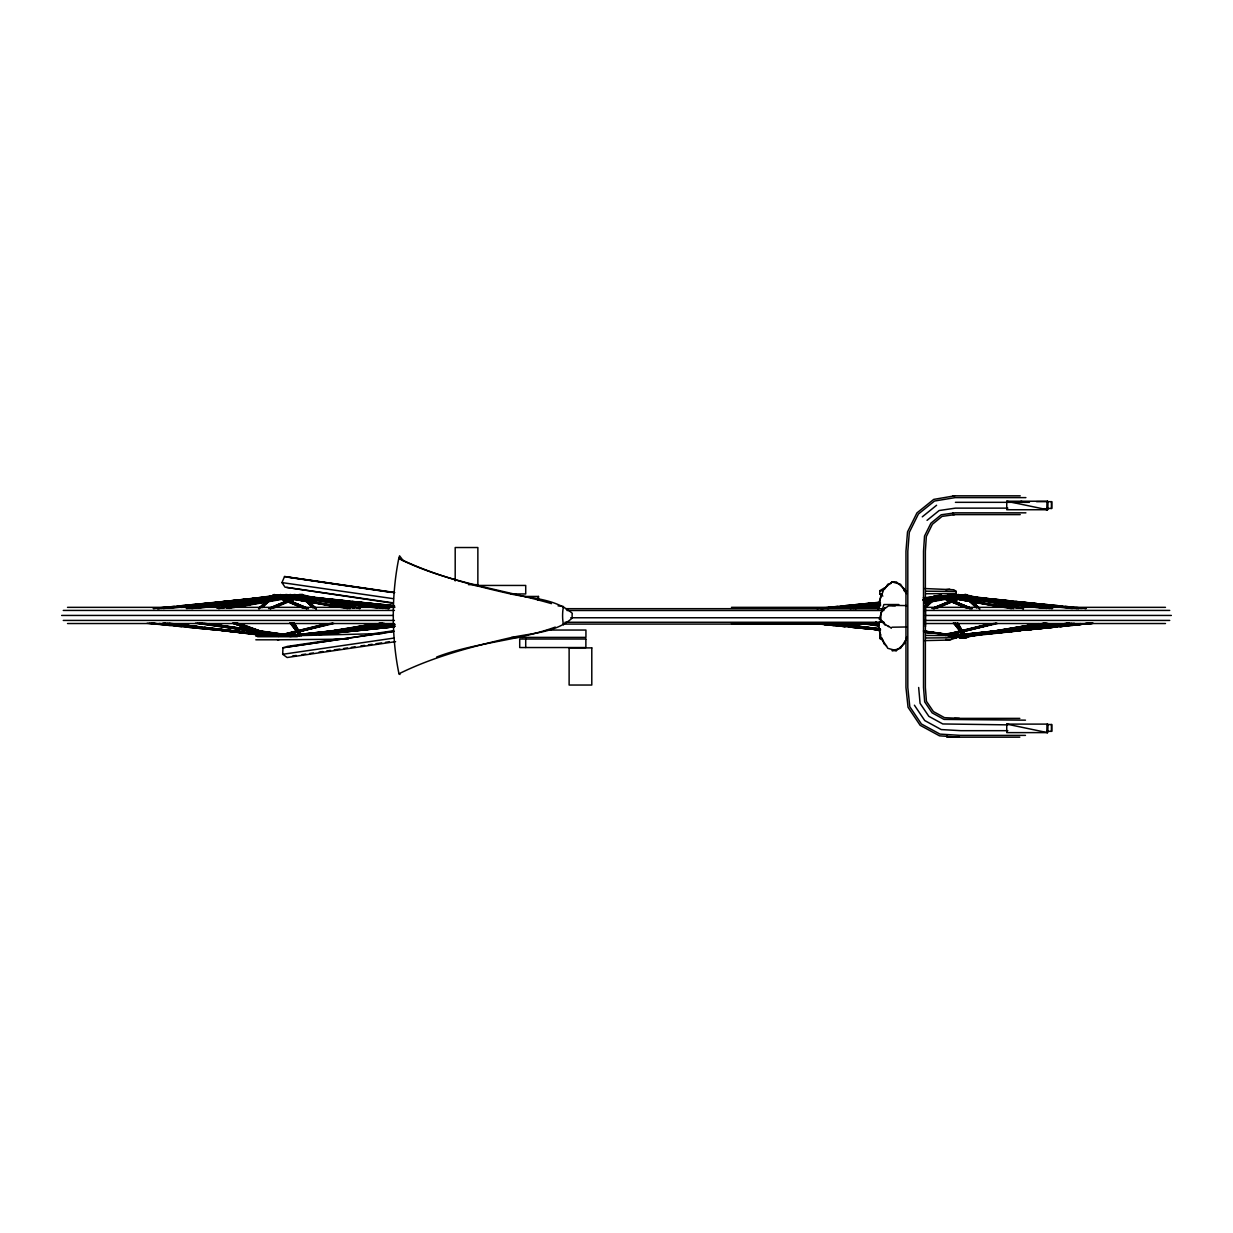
<?xml version="1.0" encoding="UTF-8"?>
<svg xmlns="http://www.w3.org/2000/svg" width="1233" height="1233" viewBox="0 0 1233 1233"><rect width="100%" height="100%" fill="white"/><g stroke="black" fill="none" stroke-linecap="round" stroke-linejoin="round"><path stroke-width="1.5" d="M1006.745 501.23L1047.372 509.738L1047.572 501.23L1006.745 501.23L1006.745 509.738L1047.572 509.738L1047.572 501.23M1006.745 724.11L1047.372 732.618L1047.572 724.11L1006.745 724.11L1006.745 732.618L1047.572 732.618L1047.572 724.11M395.577 641.653L287.119 657.513L282.681 654.291L282.974 647.726L394.175 631.265M878.312 610.135L878.759 603.014L884.015 588.788L891.998 581.914L896.345 581.914L904.328 588.788L905.639 592.333M285.624 595.524L291.327 596.094L285.578 596.125L285.871 594.506L348.523 601.473M273.495 596.156L281.109 595.092L280.507 594.506L280.338 596.14L280.585 594.738M956.315 636.999L956.022 638.062L956.269 636.629M290.171 594.738L290.433 596.14L290.171 594.738L153.37 608.578M953.695 594.738L953.941 596.14L953.695 594.738L923.301 597.82M960.476 636.66L961.031 638.062L982.655 634.224M961.832 637.831L969.508 635.689L961.971 637.014M537.835 599.947L538.467 596.448L524.826 596.448M949.287 594.707L949.102 596.125L949.395 594.506L987.294 598.544M956.192 636.66L956.022 638.062L950.458 636.86L956.192 637.446M878.004 609.919L880.932 595.185M273.294 595.554L275.051 595.092L273.572 594.738M965.239 636.66L965.732 638.062L967.011 637.014M954.25 636.706L963.759 638.062L963.543 636.66M284.946 595.123L285.594 594.707L285.624 596.14M906.964 636.66L904.328 643.78L896.345 650.654L891.998 650.654L900.552 648.311L905.454 640.513M298.71 595.909L301.129 594.506L359.743 608.393M962.233 595.909L964.653 594.506L1023.267 608.393M965.362 595.123L964.021 596.125L961.987 595.092L965.069 595.123L963.374 595.524M393.358 602.891L285.008 587.155L281.972 582.592L284.53 576.535L394.76 592.487M884.847 588.942L887.791 584.257L891.212 583.317M885.094 607.453L880.871 612.909L880.871 619.66L885.094 625.116M278.165 595.524L276.993 595.123L378.747 607.268M1020.939 630.649L951.83 638.062L951.491 636.66M563.142 624.083L878.112 624.083L880.3 621.725M963.127 636.428L962.665 637.846L963.867 636.629M276.423 595.123L277.98 594.722L218.595 608.362M259.13 608.886L270.258 598.221L258.93 608.378M925.428 606.22L933.766 598.221L925.274 605.819M261.812 607.669L271.09 598.853M925.336 607.669L931.963 601.38M258.529 608.547L267.9 599.762M924.735 606.035L927.401 603.523M262.29 607.468L272.031 598.483M925.813 607.468L935.554 598.483M262.213 606.651L270.782 598.945M925.736 606.651L931.454 601.519M306.601 608.763L273.279 595.123L275.021 594.707L308.435 608.67L275.021 594.722L273.279 595.123L306.77 608.254M268.825 608.362L302.362 594.491L270.15 608.362M933.674 608.362L965.886 594.491L932.348 608.362M965.886 594.491L965.439 595.909L966.441 596.14L967.165 595.554L935.677 608.285M927.046 520.357L939.161 510.524L955.421 508.135L1007.87 508.135M922.269 516.843L936.587 505.268M302.362 594.491L268.578 608.563M966.441 596.14L967.165 595.554L937.265 608.054M403.314 560.784L398.798 558.364A130.467 54.314 90 0 0 398.968 673.773C433.6 656.665 471.345 646.816 508.828 638.093C530.175 633.022 555.174 633.361 572.328 617.995A5.256 2.189 90 0 1 572.312 613.356C555.05 598.159 530.128 598.544 508.767 593.535C471.268 584.935 433.523 575.241 398.798 558.364L399.569 555.836L403.314 560.784C450.261 583.055 502.278 589.374 551.475 603.631M883.075 609.857L888.531 605.896L895.281 605.896M924.673 588.542L953.756 589.744L956.238 591.424L956.238 593.505L953.756 595.185L946.266 595.863L954.573 594.738M882.859 596.063L879.776 594.198L879.776 590.73L884.4 587.941M933.828 608.717L966.888 594.738M273.741 608.054L303.642 595.554L270.258 608.67M932.102 608.563L965.162 595.092M933.782 608.67L961.925 597.311M555.282 627.104C516.966 641.052 475.059 642.378 436.682 657.019M294.857 595.123L294.61 596.125L295.196 594.506L288.614 595.308M958.38 595.123L958.118 596.125L958.719 594.506L954.034 595.107M284.7 634.594L295.828 631.743M299.496 630.88L323.57 624.73M948.223 634.594L985.352 625.085M950.057 634.209L987.094 624.73M288.245 634.548L332.941 623.174M953.633 634.07L996.464 623.174M283.035 634.348L321.921 624.746M946.559 634.348L985.444 624.746M286.58 634.317L295.905 631.959M299.573 631.126L321.998 625.563M278.411 636.459L332.309 623.297M945.649 635.55L995.832 623.297M950.104 634.317L989.251 624.653M278.165 635.642L326.76 623.852M283.76 635.211L326.637 624.746M990.284 623.852L945.418 634.733L993.875 623.482M947.283 635.211L990.161 624.746M191.516 608.547L301.361 595.94L300.883 594.506L299.141 594.491L298.401 595.077L299.465 594.738L313.182 608.069M283.744 635.288L333.943 623.466M947.268 635.288L997.466 623.466M274.82 595.909L273.032 595.554L275.051 595.092M278.149 635.689L330.352 623.482M222.341 608.316L254.044 601.072M924.796 598.544L935.939 596.001M925.043 599.361L930.638 598.082M216.993 608.285L274.558 595.539M925.089 598.421L928.803 597.589M218.703 608.655L254.337 600.872M923.209 599.623L934.383 597.173M300.498 596.125L301.53 595.94M234.193 607.345L264.124 601.904M269.734 600.887L275.344 599.87M279.09 599.192L288.445 597.496M923.902 602.598L931.393 601.226M935.138 600.548L938.868 599.87M942.613 599.192L946.358 598.514M226.934 607.915L266.297 600.81M270.042 600.132L281.294 598.097M228.906 608.393L288.645 597.558M924.195 601.812L942.937 598.437M924.164 602.629L952.169 597.558M237.846 607.037L292.021 597.573M923.794 603.122L955.544 597.573M226.857 608.223L281.139 598.776M284.669 598.067L288.63 597.481M334.266 630.772L345.934 628.922M349.355 628.152L353.486 627.612M356.892 626.842L370.1 624.545M370.224 625.362L381.583 623.389M923.81 602.305L944.663 598.776M948.408 598.128L952.153 597.481M992.133 631.758L1016.655 627.489M1020.415 626.842L1031.744 624.869M964.129 636.829L960.353 637.476L964.129 636.845M992.457 631.897L996.233 631.234M1000.009 630.572L1017.009 627.612M1020.801 626.95L1032.129 624.977M1033.747 625.362L1045.106 623.389M954.696 495.82L933.72 499.396L916.936 512.913L907.519 531.901L905.962 551.228L905.962 687.49L908.043 707.28L920.142 725.297L939.484 735.839L959.382 737.18M310.993 634.502L320.441 632.899M325.265 631.913L375.233 623.667M318.314 633.932L322.09 633.3M325.866 632.652L331.523 631.697M335.299 631.065L374.894 624.36M311.255 635.303L382.8 623.22M988.789 631.913L1032.175 624.638M976.397 634.178L983.965 632.899M989.621 631.943L1038.756 623.667M985.614 633.3L960.569 638.047L959.397 637.045M989.39 632.652L995.046 631.697M998.822 631.065L1038.417 624.36M959.721 637.846L1046.324 623.22M336.255 630.695L340.031 630.063L334.359 630.695M366.509 625.655L374.061 624.391M377.853 623.759L381.629 623.127M336.594 630.834L340.385 630.202M366.895 625.778L374.478 624.499M378.254 623.867L382.045 623.235M992.211 631.959L996.002 631.327M999.778 630.695L1003.554 630.063L986.415 631.928M1007.346 629.431L1011.122 628.799M1022.465 626.903L1037.585 624.391M1041.376 623.759L1045.152 623.127M975.503 634.949L979.279 634.317M1000.117 630.834L1003.909 630.202M1022.851 627.042L1038.001 624.499M1041.777 623.867L1045.569 623.235M318.299 634.07L331.492 631.913M335.253 631.311L384.234 623.328M995.016 631.913L961.093 637.446L960.784 636.629M998.776 631.311L1047.757 623.328M325.62 632.02L369.099 624.961M310.978 634.594L320.41 633.068M326.082 632.144L380.812 623.266M989.143 632.02L1032.622 624.961M974.502 634.594L983.934 633.068M989.606 632.144L1044.336 623.266M945.742 589.744L949.749 589.112M945.742 633.978L949.749 633.346M924.673 640.605L949.749 640.05L956.238 637.738L925.906 637.97M286.888 646.493L339.984 638.663M368.559 634.409L393.096 630.818M292.498 656.033L296.29 655.463M301.993 654.631L305.784 654.076M309.575 653.505L313.367 652.951M319.07 652.118L322.861 651.548M326.653 650.993L330.444 650.438M334.251 649.883L339.938 649.036M343.73 648.481L347.521 647.926M351.328 647.356L355.119 646.801M360.807 645.969L364.598 645.398M368.405 644.844L372.196 644.289M375.988 643.718L381.675 642.886M385.482 642.331L389.274 641.761M282.974 647.726L393.312 631.62M282.681 654.291L394.267 638.031M243.024 600.425L248.727 599.623L244.951 599.885M256.356 598.56L260.163 598.02L254.399 598.683M263.97 597.496L269.626 596.757M186.399 607.807L205.464 605.141M209.271 604.602L213.093 604.078M243.595 599.808L279.829 594.738M188.449 608.347L196.062 607.283M199.854 606.759L205.572 605.958M209.363 605.418L216.977 604.355M222.68 603.553L226.487 603.029M239.803 601.165L245.506 600.363M954.696 514.623L942.043 516.396L932.379 524.287L926.337 536.494L925.366 551.228L925.366 687.49L926.445 701.3L933.412 711.564L944.493 717.668L959.382 718.377M851.818 607.545L868.988 605.141M872.794 604.602L878.513 603.8M933.813 596.078L941.442 595.015M853.868 608.085L859.586 607.283M863.377 606.759L869.095 605.958M872.887 605.418L880.501 604.355M242.947 600.224L248.665 599.454M273.479 596.109L281.109 595.092M186.368 608.116L205.418 605.557M211.136 604.786L216.854 604.016M222.572 603.245L226.379 602.737M239.726 600.949L249.251 599.67M242.963 601.041L246.77 600.533M851.787 607.869L868.941 605.557M872.748 605.049L880.377 604.016M192.209 608.393L196.001 607.915M201.688 607.206L235.842 602.922M241.545 602.213L245.336 601.735M249.128 601.272L254.815 600.548M258.622 600.07L285.177 596.757L249.143 601.026M290.865 596.032L296.567 595.323L288.969 596.233M855.733 608.393L859.524 607.915M865.212 607.206L880.393 605.311M924.041 599.839L950.597 596.51M954.388 596.032L960.091 595.323L924.056 599.654M189.528 608.486L299.465 594.738M199.068 608.116L246.538 602.197M250.345 601.719L299.727 595.57M853.051 608.486L879.591 605.172M923.193 599.716L962.988 594.738M862.591 608.116L877.788 606.22M923.363 600.533L963.25 595.57L976.706 608.069M186.568 608.578L245.352 601.488M203.707 607.33L232.205 603.908M249.313 601.843L255 601.165M258.807 600.702L279.706 598.19M283.513 597.743L287.304 597.281M850.092 608.578L880.439 604.91M855.039 608.547L879.715 605.588M923.378 600.348L963.25 595.57M867.231 607.33L880.532 605.727M924.226 600.471L943.23 598.19M947.036 597.743L950.828 597.281M293.993 635.719L297.816 635.288M305.445 634.425L309.252 633.993M316.881 633.13L320.703 632.699M370.285 627.073L376.003 626.426M379.826 625.994L393.173 624.484M957.517 635.719L961.339 635.288M968.968 634.425L972.775 633.993M980.405 633.13L984.211 632.699M991.841 631.835L995.663 631.404M1033.809 627.073L1039.527 626.426M1043.349 625.994L1056.696 624.484M1064.326 623.621L1068.132 623.189M298.679 634.887L292.961 635.534L298.694 634.98M302.486 634.456L308.204 633.808M313.922 633.161L319.64 632.529M325.358 631.882L331.076 631.234M336.794 630.587L340.601 630.155M371.102 626.703L388.256 624.761M331.692 631.034L289.693 635.719L331.692 631.265M335.515 630.602L394.683 624.006M307.803 634.271L319.255 632.991L307.803 634.394M323.077 632.56L330.706 631.712M334.513 631.281L340.231 630.633M345.964 630.001L351.682 629.354M357.4 628.707L365.03 627.859M368.852 627.427L393.651 624.653M289.909 636.552L394.76 624.807M995.216 631.034L949.41 636.151L995.216 631.265M999.038 630.602L1060.118 623.79M960.291 635.103L956.484 635.534L960.307 635.18M966.009 634.456L971.727 633.808M977.445 633.161L983.163 632.529M988.881 631.882L996.511 631.019M1034.626 626.703L1051.78 624.761M952.261 636.413L971.327 634.271M975.149 633.839L982.778 632.991L975.149 633.978M986.585 632.56L1003.754 630.633M1009.488 630.001L1015.206 629.354M1020.924 628.707L1059.085 624.437M1064.803 623.79L1068.626 623.374M949.626 636.968L1071.631 623.328M1049.992 625.794L1055.725 625.146M1065.266 624.068L1069.073 623.636M161.292 608.439L274.127 595.986M279.86 595.354L285.594 594.707M170.955 608.193L236.058 601.01M239.88 600.594L247.54 599.747M251.378 599.33L259.038 598.483M824.815 608.439L880.27 602.305M827.913 608.47L831.736 608.039M839.396 607.191L843.218 606.775M847.04 606.343L877.665 602.952M834.479 608.193L880.424 603.122M288.291 635.596L330.244 631.019M334.066 630.602L339.784 629.986M370.301 626.657L387.455 624.792M304.428 634.348L308.235 633.932M315.864 633.115L319.686 632.699M327.315 631.866L331.138 631.45M389.489 625.393L393.312 624.977M953.725 635.38L1003.308 629.986M1033.824 626.657L1050.978 624.792M967.951 634.348L971.758 633.932M979.387 633.115L983.21 632.699M990.839 631.866L996.572 631.25M1036.645 626.888L1044.274 626.071M1048.096 625.655L1055.725 624.823M1065.266 623.79L1069.088 623.374M1037.739 627.058L1045.368 626.225M1049.191 625.809L1056.835 624.977M1064.464 624.145L1068.287 623.728M288.522 635.627L319.085 632.344M322.892 631.928L330.536 631.111M370.64 626.796L391.647 624.53M335.515 630.849L394.683 624.499M323.061 632.745L330.691 631.928M334.513 631.512L342.142 630.695M345.949 630.279L353.578 629.462M357.4 629.046L365.03 628.229M368.852 627.813L393.635 625.131M952.046 635.627L982.609 632.344M1034.163 626.796L1055.171 624.53M999.038 630.849L1069.658 623.266M952.261 636.459L971.327 634.394M986.585 632.745L1005.666 630.695M1009.473 630.279L1017.102 629.462M1020.924 629.046L1074.328 623.281M158.641 608.563L191.177 605.095M194.999 604.694L235.179 600.425M239.017 600.009L248.588 598.991M252.411 598.591L260.071 597.774M163.28 608.516L236.058 600.81M239.88 600.394L247.54 599.592M251.362 599.176L262.86 597.959M182.731 606.821L190.329 606.019M194.12 605.619L213.093 603.6M216.885 603.199L224.468 602.382M228.259 601.981L235.857 601.18M239.649 600.779L245.336 600.178M222.156 602.29L229.754 601.488M256.341 598.699L260.132 598.298M187.586 606.42L191.408 606.019M197.157 605.418L202.906 604.802M210.566 604L214.403 603.6M222.063 602.783L225.901 602.382M181.359 607.391L236.89 601.565M242.639 600.949L246.477 600.548M822.164 608.563L877.665 602.66M826.804 608.516L880.424 602.829M846.254 606.821L877.927 603.6M846.794 607.191L879.345 603.769M319.07 633.824L349.663 630.633M378.346 627.643L382.168 627.243M389.813 626.441L393.635 626.04M330.105 633.084L324.371 633.685L330.136 633.084M344.855 631.126L394.39 625.979M349.17 631.111L352.992 630.71M358.695 630.125L364.413 629.524M372.027 628.738L394.884 626.349M319.147 634.641L391.863 627.058M324.063 634.101L394.514 626.796M974.07 634.671L977.892 634.286M1008.378 631.126L1080.786 623.621M951.999 636.999L961.555 636.012L951.999 636.999L952.061 637.831M976.86 634.409L965.377 635.611L978.786 634.317M982.593 633.824L1013.187 630.633M1041.87 627.643L1045.692 627.243M1053.336 626.441L1060.981 625.655M1064.803 625.254L1070.552 624.653M974.609 635.072L980.312 634.471M987.941 633.685L993.659 633.084M999.362 632.498L1005.08 631.897M1010.798 631.311L1016.516 630.71M1024.13 629.924L1027.937 629.524M1035.55 628.738L1056.511 626.549M1060.318 626.164L1075.561 624.576M1085.086 623.59L1088.893 623.189M960.923 636.875L951.552 637.476L957.301 636.906M1092.315 623.251L964.946 636.089L970.695 635.565L966.996 635.92M1024.762 630.248L1055.371 627.058M1059.209 626.657L1068.78 625.67M1072.602 625.27L1080.247 624.468M1084.084 624.068L1091.729 623.281M157.362 608.578L163.049 607.992M170.663 607.222L174.454 606.836M182.052 606.066L185.859 605.68M193.458 604.91L199.16 604.34M204.848 603.754L212.446 602.983M216.253 602.598L235.256 600.671M239.048 600.286L261.843 597.974M267.546 597.404L275.144 596.633L267.53 597.311M164.898 608.239L168.69 607.854M187.693 605.927L181.991 606.513L185.906 606.097M199.099 604.786L193.396 605.357L199.222 604.802M204.786 604.201L213.186 603.384M216.191 603.06L261.781 598.437M182.299 606.836L189.897 606.066M193.704 605.68L235.472 601.457M243.071 600.702L246.877 600.317M187.601 606.806L204.848 605.049M210.596 604.478L216.345 603.893M222.094 603.307L225.916 602.922M389.366 626.472L393.204 626.087M379.548 627.489L385.266 626.919M390.984 626.349L394.807 625.963M319.1 633.947L351.636 630.679M359.296 629.909L363.118 629.524M372.69 628.568L391.832 626.657M324.402 633.824L332.047 633.068M335.9 632.668L343.483 631.928M347.382 631.527L368.251 629.447M372.274 629.015L393.019 626.965M816.893 608.578L877.696 602.428M820.885 608.578L824.677 608.193M834.171 607.222L837.978 606.836M845.576 606.066L851.279 605.495M856.981 604.91L864.58 604.139M868.371 603.754L875.969 602.983M931.069 597.404L936.772 596.818L931.054 597.311M828.422 608.239L832.213 607.854M851.217 605.927L845.514 606.513L851.34 605.912M856.92 605.357L864.518 604.586M868.309 604.201L876.694 603.384M845.823 606.836L853.421 606.066M857.228 605.68L878.112 603.569M849.198 606.99L870.282 604.864M874.12 604.478L879.869 603.893M1043.072 627.489L1048.79 626.919M1064.048 625.393L1073.573 624.437M1052.89 626.472L1056.727 626.087M1064.372 625.316L1068.194 624.946M982.624 633.947L1015.16 630.679M1034.302 628.768L1055.356 626.657M1059.178 626.272L1068.749 625.316M1072.571 624.931L1076.409 624.545M1084.054 623.775L1089.802 623.204M974.609 635.165L982.239 634.394L974.532 635.18M999.377 632.683L1007.007 631.928L999.424 632.668M1020.338 630.587L1010.813 631.543L1018.566 630.757M1024.145 630.202L1031.774 629.447M1035.581 629.061L1056.542 626.965M1060.349 626.595L1081.31 624.499M1085.117 624.114L1092.746 623.359M1024.299 630.171L1031.959 629.4M1035.797 629.015L1056.851 626.903M1060.688 626.518L1068.333 625.748M1072.171 625.362L1079.831 624.607M1083.653 624.222L1093.224 623.251M323.909 633.438L327.716 633.053M335.345 632.298L339.152 631.913M344.87 631.342L394.421 626.41M974.085 634.764L977.892 634.394M987.433 633.438L991.24 633.053M998.869 632.298L1002.676 631.913M1008.394 631.342L1088.446 623.374M153.462 608.424L174.377 606.389M178.184 606.019L187.678 605.095M191.485 604.725L199.083 603.985M202.89 603.615L212.4 602.69M216.207 602.321L261.828 597.866M157.208 608.501L212.338 603.137M216.145 602.767L263.662 598.144M204.925 604.247L212.523 603.507M216.33 603.137L235.333 601.272M239.14 600.903L246.739 600.163M816.986 608.424L824.584 607.684M828.391 607.314L837.901 606.389M841.707 606.019L851.202 605.095M855.008 604.725L875.923 602.69M820.731 608.501L875.862 603.137M857.043 605.357L864.641 604.617M868.448 604.247L876.046 603.507M879.776 594.198L882.181 594.075M879.776 634.964L879.776 638.432L882.181 638.309M277.548 636.136L382.353 633.546M891.906 627.212L906.841 626.965M277.548 639.804L348.353 639.11M511.402 637.507L522.931 637.384M925.906 593.736L956.238 593.505M952.909 495.82L1020.215 495.82M1025.902 497.623L955.143 497.623L934.522 501.03L918.415 514.007L909.322 532.332L907.812 551.228L907.812 687.49L909.8 706.709L921.405 723.987L939.962 734.097L960.26 735.377L1025.471 735.377M1036.521 501.661L1051.826 501.661L1051.826 508.458L1046.94 508.458M955.421 502.324L1029.432 502.324M1025.902 512.836L955.143 512.836L941.241 514.762L930.915 523.193L924.534 536.062L923.517 551.228L923.517 687.49L924.688 701.87L932.148 712.874L944.016 719.409L1025.471 720.164M1020.215 514.623L952.909 514.623L952.909 512.836M468.417 584.658L477.865 584.658L477.865 547.529L455.193 547.529L455.193 580.943M474.597 585.444L525.72 585.444L525.72 593.952L510.678 593.952M898.811 604.54L883.891 604.54L879.283 619.182L884.138 622.819M67.522 607.345L393.45 607.345M731.477 607.345L879.221 607.345M924.827 607.345L1165.478 607.345M565.716 608.686L881.487 608.686M63.268 610.427L394.421 610.427M566.903 610.505L883.953 610.505M924.58 610.427L1169.732 610.427M61.65 615.437L393.373 615.437M925.521 615.437L1171.35 615.437M570.756 617.764L880.1 617.764M63.268 620.43L394.421 620.43M924.58 620.43L1169.732 620.43M564.991 622.264L883.953 622.264M67.522 623.528L393.45 623.528M731.477 623.528L879.221 623.528M924.827 623.528L1165.478 623.528M547.344 630.048L585.937 630.048L585.937 637.384L522.499 637.384M255.817 636.136L278.689 636.136M257.527 636.706L297.323 636.706M255.817 639.804L278.889 639.804M954.496 718.377L1019.814 718.377M1046.94 724.526L1051.826 724.526L1051.826 731.339L1046.94 731.339M1007.823 724.865L942.767 723.956L928.819 716.311L920.08 703.365L918.662 687.49M1007.823 730.676L960.784 730.676L941.211 729.566L924.735 720.55L914.408 705.214M1019.814 737.18L946.79 737.18L946.79 735.377M956.238 591.424L925.906 591.193M950.628 635.627L925.906 635.427M891.906 605.357L906.841 605.603M907.349 590.931L904.036 590.73M879.776 590.73L882.181 590.854M1012.077 601.226L949.348 595.123L1012.046 601.473M1015.884 601.612L1086.211 608.455M977.661 598.298L981.468 598.652M990.978 599.577L998.576 600.317L992.858 599.623M1011.892 601.612L1002.383 600.687L1012 601.642M1015.684 601.981L1023.298 602.721M1027.089 603.091L1034.703 603.831M1040.405 604.386L1046.108 604.941M1051.811 605.495L1057.513 606.05M1065.112 606.79L1070.814 607.345M1076.517 607.9L1082.22 608.455M956.808 596.68L960.615 597.049M964.406 597.419L973.916 598.344M981.53 599.084L1023.344 603.153M1027.151 603.523L1034.764 604.278M1040.467 604.833L1046.17 605.388L1040.359 604.74M1051.872 605.942L1061.382 606.867M1070.876 607.792L1078.49 608.532M833.816 625.069L828.083 624.514L833.785 625.116M841.476 625.809L845.314 626.194M866.367 628.244L870.19 628.614L866.383 628.152M285.825 595.123L348.554 601.226M352.361 601.612L394.175 605.68M300.837 597.003L304.643 597.373L300.821 597.049M314.138 598.298L317.944 598.652M325.543 599.392L335.052 600.317L329.334 599.623M348.369 601.612L338.859 600.687L348.477 601.642M352.16 601.981L359.774 602.721M363.565 603.091L371.179 603.831L352.33 601.858M376.882 604.386L382.584 604.941M388.287 605.495L393.99 606.05M293.284 596.68L297.091 597.049M300.898 597.419L310.392 598.344M318.006 599.084L359.836 603.153M363.627 603.523L371.241 604.278M376.944 604.833L382.646 605.388L376.836 604.74M388.349 605.942L394.051 606.497L388.225 605.896M170.308 625.069L164.559 624.514L170.262 625.116M177.953 625.809L181.79 626.194M193.273 627.304L189.435 626.934L195.091 627.535M202.844 628.244L206.666 628.614L202.859 628.152M214.326 629.354L218.056 629.924M223.897 630.294L231.542 631.034M235.38 631.404L243.024 632.159M252.595 633.084L246.862 632.529L252.457 633.084M271.738 634.949L275.56 635.319M822.627 623.544L843.634 625.593M849.352 626.164L853.174 626.534M860.819 627.273L870.359 628.214M839.519 625.67L845.252 626.225L841.276 625.809M866.26 628.275L870.066 628.645L864.241 628.152M811.037 623.235L879.792 629.955M810.605 623.266L820.176 624.191M824.014 624.576L845.052 626.626M848.89 626.996L869.928 629.061M873.765 629.431L879.499 630.001M159.103 623.544L180.11 625.593M185.829 626.164L189.651 626.534M197.295 627.273L201.102 627.659M214.188 629L220.198 629.524M223.759 629.924L279.382 635.319M175.995 625.67L181.729 626.225M202.736 628.275L206.543 628.645M235.195 631.45L242.824 632.19M246.646 632.56L256.202 633.5M275.298 635.365L271.476 634.995L275.576 635.257M147.081 623.266L279.29 636.136L214.095 629.508M1023.683 603.615L1029.385 604.185M1035.073 604.756L1040.775 605.341M1048.374 606.097L1052.165 606.482M360.159 603.615L365.862 604.185M371.549 604.756L377.252 605.341M384.85 606.097L388.642 606.482M991.085 598.93L1011.985 601.041M1015.792 601.427L1036.691 603.538M1040.482 603.923L1048.081 604.694M1051.888 605.079L1061.382 606.035M1065.189 606.42L1072.787 607.191M1076.579 607.576L1086.088 608.532M1015.853 601.858L1080.447 608.408M1005.881 601.288L1011.63 601.874M1015.453 602.259L1057.837 606.96M990.947 599.747L998.545 600.517M1011.846 601.858L1002.352 600.903L1011.939 601.889M1051.749 605.896L1057.452 606.466M1005.157 602.058L1010.86 602.629M1014.651 603.014L1056.45 607.237M816.878 623.251L874.12 629.077M816.416 623.281L820.238 623.682M827.898 624.453L833.631 625.039M852.758 626.981L858.492 627.566M812.717 623.281L820.392 624.083M824.199 624.437L833.755 625.455M837.592 625.794L845.206 626.611M849.059 626.965L856.658 627.767M860.542 628.121L870.02 629.123M873.843 629.524L879.668 630.063M952.092 637.461L955.914 637.846M285.779 594.707L348.461 601.041M352.268 601.427L373.167 603.538M376.959 603.923L384.557 604.694M388.364 605.079L394.067 605.65M375.125 604.17L394.128 606.097M325.527 599.562L348.322 601.858L331.199 599.993M363.535 603.399L371.133 604.17L363.427 603.43M288.707 595.863L292.529 596.248M344.269 601.488L348.107 601.874M351.929 602.259L394.313 606.96M296.043 597.435L299.835 597.82M341.633 602.058L394.822 607.437M214.357 629.061L218.056 629.477M223.928 630.017L231.419 630.834M246.677 632.39L256.233 633.361M152.892 623.281L210.596 629.077M149.193 623.281L156.868 624.083M160.675 624.437L170.231 625.455M174.069 625.794L181.683 626.611M185.536 626.965L206.497 629.123M210.396 629.477L218.056 630.263M221.77 630.679L242.916 632.776M267.576 635.334L246.538 633.068M1005.866 601.534L1057.59 606.99M1023.667 603.923L1029.355 604.524M1035.057 605.126L1040.76 605.727M1044.551 606.112L1052.15 606.913M288.245 595.539L292.082 595.94M342.342 601.534L394.067 606.99M360.144 603.923L365.847 604.524M369.638 604.925L377.236 605.727M381.028 606.112L388.626 606.913M968.968 596.695L974.656 597.296M978.463 597.697L987.941 598.714M991.733 599.115L999.331 599.916M1003.123 600.332L1078.998 608.393L1071.369 607.622M1015.838 602.058L1065.62 607.33M1071.369 607.946L1077.103 608.547M993.968 600.178L999.701 600.795M1003.539 601.195L1072.433 608.532M307.341 596.895L335.808 599.916M339.599 600.332L394.606 606.174M315.925 598.19L319.748 598.606M352.314 602.058L394.437 606.528M330.444 600.178L336.193 600.795M340.015 601.195L393.589 606.898M966.055 596.001L989.036 598.544M992.858 598.961L1067.547 607.191M969.107 596.772L974.841 597.404M978.678 597.835L986.323 598.683M992.072 599.315L999.716 600.163M1003.554 600.579L1074.344 608.424M994.723 599.993L998.545 600.409M302.532 596.001L325.512 598.544M329.334 598.961L394.437 606.143M305.584 596.772L322.799 598.683M326.622 599.099L336.193 600.163M340.031 600.579L393.604 606.513M315.895 598.298L319.717 598.729M846.578 625.347L850.385 625.794M856.087 626.456L859.894 626.903M867.493 627.782L871.299 628.214M183.054 625.347L186.861 625.794M192.564 626.456L196.371 626.903M203.969 627.782L207.776 628.214M213.479 628.876L219.181 629.539M222.988 629.986L230.586 630.864M234.393 631.311L241.992 632.19M247.71 632.853L251.501 633.284M259.115 634.178L262.906 634.61L259.1 634.055M828.067 623.174L833.755 623.852M839.442 624.514L843.233 624.961M845.576 624.9L864.071 627.412M866.506 627.335L879.237 629.2M183.964 625.131L189.666 625.794M193.473 626.225L199.191 626.888M204.894 627.566L210.596 628.229M214.403 628.66L231.527 630.649M223.759 630.587L231.357 631.466M235.149 631.913L242.747 632.791M256.048 634.348L267.438 635.673M164.544 623.174L170.231 623.852M175.918 624.514L179.71 624.961M183.501 625.408L230.879 630.988M234.671 631.435L242.238 632.329M247.925 632.991L251.717 633.438M259.3 634.332L263.091 634.779M833.03 623.251L880.362 628.83M827.173 623.389L880.285 629.647M169.507 623.251L243.348 631.959M247.124 632.406L252.811 633.084M163.65 623.389L243.302 632.776M247.109 633.223L264.17 635.242L247.155 633.068M1052.628 608.593L946.22 595.801L1046.771 608.424M981.56 600.301L960.677 597.789L981.499 600.502M985.352 600.764L991.055 601.442M994.846 601.904L998.638 602.351M1004.34 603.045L1038.51 607.145M1044.197 607.823L1049.899 608.501M948.177 596.849L989.899 601.874M993.69 602.336L1043.01 608.27M846.562 624.884L863.686 626.95M867.477 627.412L878.898 628.784M856.873 626.626L860.665 627.088M876.833 629.369L880.639 629.832M389.104 608.593L276.993 595.123L284.592 596.063M280.061 595.739L283.867 596.202M289.555 596.88L293.362 597.342M297.153 597.789L318.037 600.301M321.828 600.764L327.531 601.442M331.323 601.904L335.114 602.351M340.817 603.045L374.986 607.145M380.673 607.823L386.376 608.501M288.445 597.296L377.591 608.039M183.039 624.884L200.162 626.95M203.954 627.412L230.586 630.618M234.378 631.08L241.992 631.99M247.694 632.683L251.501 633.145M193.35 626.626L197.141 627.088M214.249 629.154L218.041 629.616M235.149 631.697L242.747 632.606M257.944 634.456L267.438 635.596M213.324 629.369L219.012 630.063M224.714 630.741L230.401 631.435M234.193 631.897L251.285 633.947M255.077 634.409L262.675 635.334M847.179 624.946L864.21 627.042M867.986 627.505L879.345 628.892M831.15 623.297L880.377 629.339M826.187 623.22L833.77 624.145M837.561 624.607L843.249 625.301M847.04 625.763L864.102 627.859M867.893 628.321L879.252 629.709M183.655 624.946L200.686 627.042M204.462 627.505L230.956 630.741M234.732 631.204L242.315 632.144M247.987 632.837L251.763 633.3M259.331 634.224L263.122 634.687M167.626 623.297L243.363 632.591M162.664 623.22L170.246 624.145M174.038 624.607L179.725 625.301M183.517 625.763L230.895 631.558M234.686 632.02L263.122 635.504M558.056 605.85L563.466 606.513A20.807 8.662 -90 0 0 563.496 624.931M947.314 595.416L1051.764 608.439M985.29 600.964L990.978 601.673M1004.248 603.338L1036.475 607.36M382.554 607.73L388.241 608.439M288.383 596.541L383.247 608.424M385.636 607.823L389.443 608.331M962.973 595.631L976.289 597.435M985.814 598.714L980.096 597.943L986.508 598.714M1023.868 603.862L1029.586 604.632M1035.288 605.403L1039.095 605.912M1044.813 606.682L1052.427 607.715M964.591 596.71L968.398 597.219M995.123 600.81L998.93 601.334M1023.729 604.679L1029.463 605.449M1035.181 606.22L1040.914 606.99M1044.721 607.499L1050.454 608.27M312.766 597.435L299.449 595.631L310.87 597.265M322.291 598.714L316.573 597.943L320.395 598.591M360.344 603.862L366.062 604.632M369.869 605.141L377.483 606.174M381.29 606.682L388.904 607.715M301.068 596.71L304.875 597.219M331.6 600.81L335.407 601.334M360.206 604.679L365.939 605.449M369.746 605.958L377.39 606.99M381.197 607.499L388.827 608.532M923.594 631.126L946.42 634.286M873.58 624.391L877.387 624.915M924.889 631.481L936.279 633.068M940.085 633.592L945.788 634.379M860.819 623.235L877.896 625.609M963.281 637.492L959.474 636.952L963.759 638.062M210.057 624.391L248.65 629.539M282.896 634.286L255.663 630.695L265.157 632.005M291.759 635.689L287.967 635.165L292.406 635.611M211.968 624.653L248.064 629.647M268.964 632.544L282.265 634.379M197.295 623.235L261.812 632.205M267.499 632.991L275.082 634.055M976.998 597.373L957.979 594.707L958.164 596.14M991.532 599.67L999.146 600.733M1023.914 604.216L1029.617 605.018M1035.335 605.819L1039.142 606.343M1044.86 607.145L1050.562 607.946M864.595 623.189L870.251 623.99M877.788 625.054L874.012 624.53L877.819 625.146M924.858 631.712L934.275 633.053M939.931 633.839L943.692 634.379M322.984 598.714L294.456 594.707L294.641 596.14M385.759 607.499L389.551 608.039M328.009 599.67L335.623 600.733M360.39 604.216L366.093 605.018M369.9 605.542L377.529 606.621M381.336 607.145L388.95 608.223M201.087 623.189L206.728 623.99M250.037 630.109L210.489 624.53L261.766 632.005M253.813 630.649L282.049 634.641M872.409 623.636L878.127 624.453M923.856 630.942L958.149 635.812M879.129 625.424L864.056 623.281L867.801 623.883M924.396 631.835L963.99 637.446L924.442 631.435M859.062 623.143L878.096 625.855M208.886 623.636L292.714 635.55M291.034 636.105L200.532 623.281L247.895 630.171M195.538 623.143L262.167 632.637M271.692 633.993L275.498 634.548M924.858 631.265L928.649 631.82M932.456 632.359L945.773 634.271M864.533 623.22L868.325 623.775M871.592 624.437L877.28 625.239M956.931 636.737L964.514 637.831M281.972 582.592L393.45 598.699M215.698 624.715L248.018 629.354M255.632 630.448L265.126 631.82M268.933 632.359L282.249 634.271M287.952 635.103L291.759 635.642M201.01 623.22L204.801 623.775M267.469 632.822L278.858 634.471M251.686 630.726L261.165 632.082M393.728 592.564L284.53 576.535M288.522 577.337L391.416 592.41M868.001 623.281L879.299 624.946M862.761 623.174L877.834 625.393M924.966 632.313L930.622 633.145M947.576 635.642L962.665 637.846M213.309 624.407L249.498 629.739M255.2 630.587L281.864 634.517M204.478 623.281L291.065 636.058M199.237 623.174L282.172 635.365M286.703 587.432L393.327 603.307M945.742 639.418L949.749 640.05M948.038 597.512L951.784 598.159L948.054 597.589M1004.186 607.283L959.274 599.469L1000.549 607.068M284.515 597.512L288.26 598.159L284.53 597.589M292.005 598.822L306.971 601.427M310.716 602.074L340.662 607.283M959.104 598.683L1013.264 608.146M947.653 597.543L1011.399 608.64M289.971 597.697L293.701 598.344M297.446 599.007L349.74 608.146M284.129 597.543L347.876 608.64M292.036 598.945L307.032 601.658M310.778 602.321L337.025 607.068M959.135 598.822L1013.649 608.624M290.002 597.805L350.126 608.624M955.575 623.097L964.16 637.846L965.932 637.446L965.639 636.629M1023.544 608.655L963.805 595.493L1017.749 607.915M986.076 600.471L1023.328 608.686M360.021 608.655L300.282 595.493L354.225 607.915M973.238 598.375L982.531 600.425M986.246 601.242L1017.826 608.239M309.714 598.375L319.008 600.425M322.722 601.242L354.303 608.239M891.998 581.914L900.552 584.257L906.425 593.612M896.345 650.654L887.791 648.311L880.932 637.384L878.004 622.65M1021.001 501.23L1024.546 502.37M1044.027 508.597L1047.572 509.738M235.873 623.328L248.465 627.397M252.056 628.768L262.783 632.221M232.528 623.112L248.742 628.722M254.152 630.587L261.35 633.068M233.207 623.281L249.174 628.815M242.978 625.131L262.721 632.036M241.699 624.807L248.789 627.304M252.349 628.553L261.211 631.65M233.977 622.973L248.28 627.828M251.84 629.077L262.521 632.837M236.906 623.328L268.886 634.903M236.906 623.544L268.748 635.087L237.121 623.019M923.471 630.88L928.757 632.806M240.589 623.806L268.748 634.086M235.21 623.158L268.933 635.827M923.625 631.466L927.154 632.806M240.666 624.114L268.933 634.81M940.317 596.541L970.217 608.593M273.279 595.123L306.693 608.593L273.279 595.123L304.767 608.393M942.305 596.926L970.294 608.254M966.657 607.992L940.548 597.342L965.316 607.607M278.766 598.051L303.133 607.992M939.315 595.231L971.126 608.223M307.603 608.223L274.019 594.506L306.955 608.378M278.843 598.113L301.792 607.607M941.01 595.971L970.479 608.378M940.301 596.602L966.549 607.653M942.274 596.988L970.124 608.763M879.776 638.432L882.859 640.297M953.756 633.978L956.238 635.658M398.968 673.773L400.001 674.497M883.075 622.696L888.531 626.672M888.469 626.071L891.351 628.229M886.681 646.077L884.015 643.78L882.042 638.447M967.905 598.498L979.326 608.794M304.381 598.498L315.802 608.794M966.117 598.082L975.981 607.052M302.594 598.082L312.458 607.052M969.539 598.976L979.295 607.977M306.015 598.976L315.771 607.977M969.338 598.899L979.927 608.963M305.815 598.899L316.403 608.963M967.782 598.714L970.571 601.38M973.346 604.031L976.12 606.698M309.822 604.031L312.596 606.698M875.923 621.725L878.112 624.083M954.434 623.451L962.834 633.731M290.911 623.451L299.311 633.731M959.937 628.214L964.653 634.086M296.413 628.214L301.129 634.086M960.291 628.476L964.776 634.163M953.371 622.788L962.649 634.548L953.957 623.235M296.768 628.476L301.253 634.163M289.847 622.788L299.126 634.548L290.433 623.235M962.11 631.728L966.764 637.831M298.586 631.728L300.914 634.779M957.363 623.204L965.932 637.446L957.548 622.634M293.839 623.204L301.453 635.858L294.024 622.634M955.483 622.85L962.002 633.885M291.959 622.85L299.419 635.473L293.053 623.913M292.051 623.097L299.681 636.213M958.365 623.975L964.73 635.041M294.841 623.975L301.206 635.041M956.577 623.913L962.048 633.762M880.732 634.887L878.759 629.554L878.312 622.434M963.867 637.045L964.16 637.846M1051.41 501.661L1051.41 508.458M1051.41 724.526L1051.41 731.339M1047.372 501.23L1047.372 509.738M1047.372 724.11L1047.372 732.618M925.505 605.896L925.505 626.672M538.467 596.448L538.467 599.947M525.72 639.033L525.72 647.541M290.279 595.077L290.634 596.14L290.664 594.506L278.951 596.248L290.341 595.092L295.966 595.693L290.279 595.077M303.364 594.738L270.304 608.717L303.364 594.738M268.979 597.651L257.789 600.224L268.994 597.573M971.681 635.504L967.905 636.166L971.712 635.581M279.737 595.554L266.42 597.419L279.737 595.554M937.558 596.356L933.751 596.895L937.542 596.325M302.085 634.918L296.367 635.55L302.085 635.01M294.348 595.524L288.599 596.125L294.348 595.524M957.871 595.524L954.034 595.924L957.871 595.524M341.587 631.882L335.854 632.483L341.556 631.897M290.279 595.57L267.484 597.866L290.279 595.57M953.803 595.57L927.216 598.252L953.803 595.57M995.57 633.068L987.957 633.824L995.586 633.053M585.875 639.033L519.709 639.033L519.709 647.541L585.875 647.541L585.875 639.033M591.794 647.895L569.122 647.895L569.122 685.039L591.794 685.039L591.794 647.895M968.167 597.373L964.36 597.003L968.152 597.435M820.423 623.759L814.689 623.204L820.423 623.806M856.796 627.304L852.959 626.934L856.704 627.35M156.899 623.759L151.166 623.204L156.899 623.806M231.372 631.08L223.728 630.325L231.342 631.234M1034.626 604.201L1026.95 603.43L1034.657 604.17M242.87 632.005L235.395 631.188L242.947 631.99M956.87 597.342L953.078 596.88L956.854 597.419M248.372 628.368L234.116 623.528L248.372 628.368M262.614 633.207L255.493 630.787L262.614 633.207M971.958 608.67L942.058 596.171L971.958 608.67M275.283 595.524L275.021 594.722L275.283 595.524"/></g></svg>
